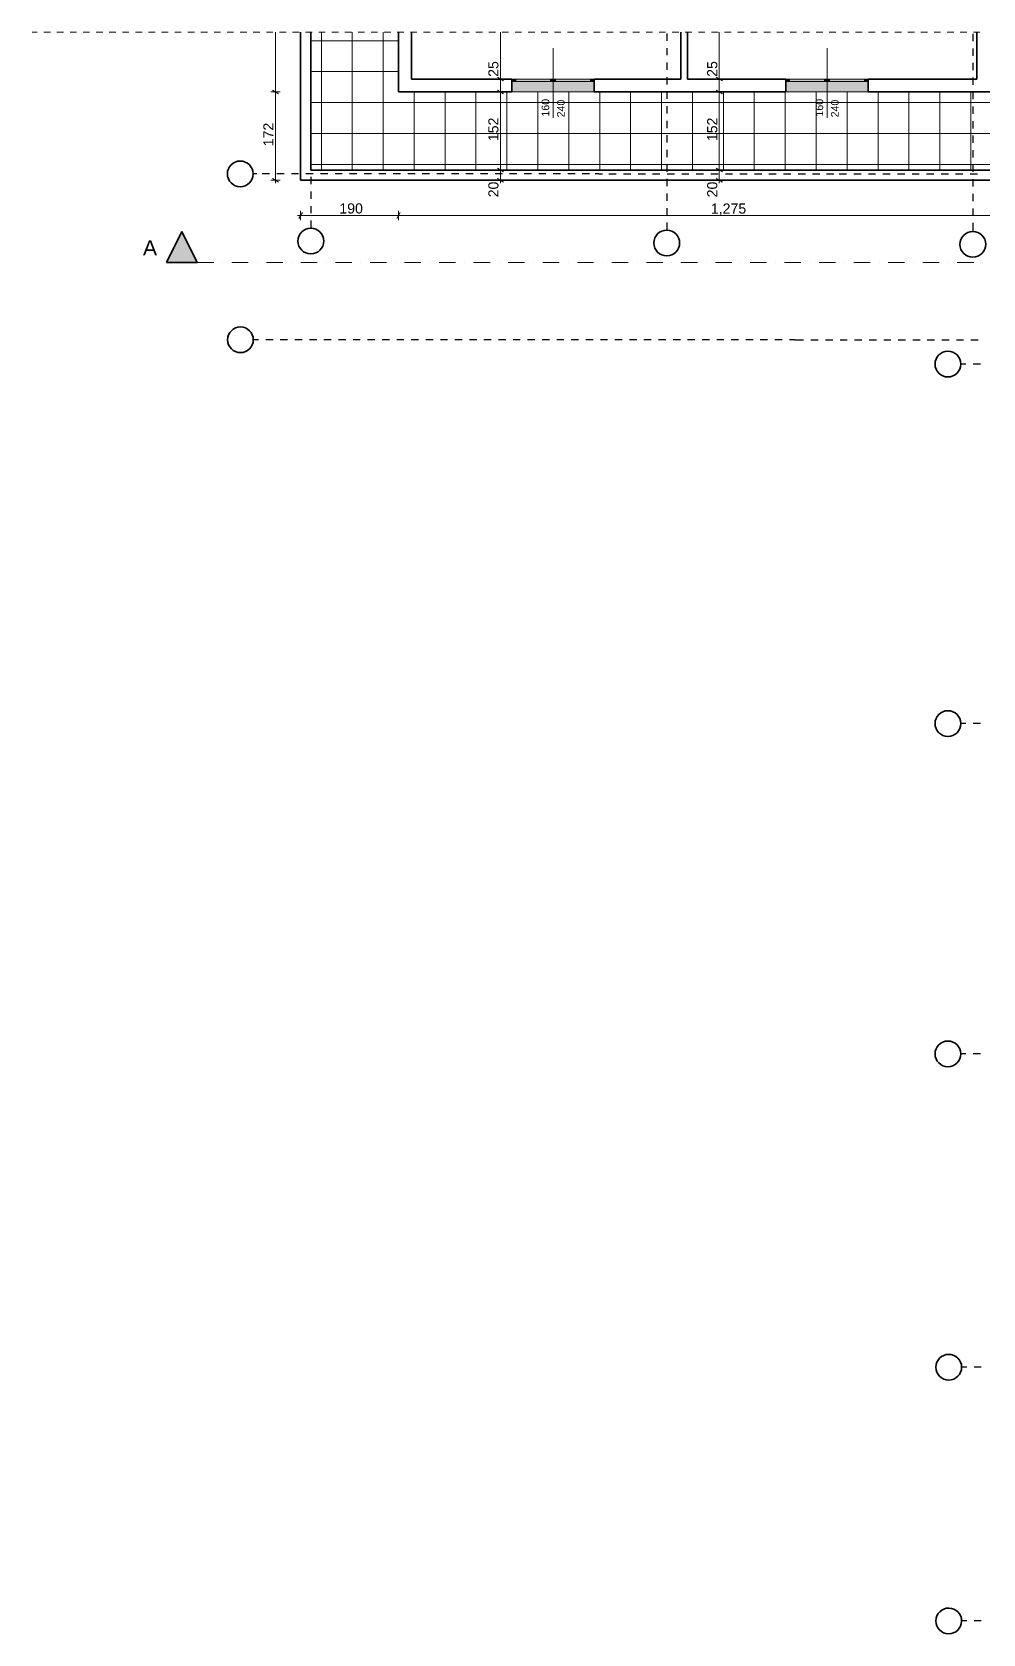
# Model space of a CAD drawing. Header units: centimetres. Extents: x -1830 to 3160, y -46 to 3310.
# Drawn here: x -1830 to 17, y 199 to 3310 of the extents above; entities that cross this region are included whole.
import ezdxf

# ---------------------------------------------------------------- set-up
doc = ezdxf.new("R2010")
doc.units = ezdxf.units.CM
doc.layers.add('PDF_Dimensioning - General', color=7, linetype='Continuous')
doc.layers.add('PDF_Structural - Bearing', color=7, linetype='Continuous')
for name, color, linetype, true_color in [('PDF_Geometry', 7, 'Continuous', 0x6a6a6a), ('PDF_Marker - Section', 7, 'Continuous', 0x80c2ff), ('PDF_Structural - Shear', 7, 'Continuous', 0xdf0000)]:
    doc.layers.add(name, color=color, linetype=linetype, true_color=true_color)
doc.styles.add('PDF Arial', font='')
doc.styles.get('PDF Arial').set_extended_font_data('Arial')

msp = doc.modelspace()

# ---------------------------------------------------------------- linework, layer by layer
at = {"layer": 'PDF_Dimensioning - General', "lineweight": 13}
for points in [[(-1357.1, 3193.5), (-1357.1, 3309.7)], [(-920.3, 3218.5), (-920.3, 3309.7)], [(-495.4, 3218.5), (-495.4, 3309.7)], [(-911.2, 3218.5), (-929.3, 3218.5)], [(-926.3, 3221.9), (-914.2, 3215)], [(-920.3, 3193.5), (-920.3, 3218.5)], [(-486.4, 3218.5), (-504.4, 3218.5)], [(-501.4, 3221.9), (-489.4, 3215)], [(-495.4, 3193.5), (-495.4, 3218.5)], [(-1348.1, 3193.5), (-1366.1, 3193.5)], [(-1363.1, 3196.9), (-1351.1, 3190)], [(-1357.1, 3021.7), (-1357.1, 3193.5)], [(-911.2, 3193.5), (-929.3, 3193.5)], [(-926.3, 3196.9), (-914.2, 3190)], [(-920.3, 3041.7), (-920.3, 3193.5)], [(-486.4, 3193.5), (-504.4, 3193.5)], [(-501.4, 3196.9), (-489.4, 3190)], [(-495.4, 3041.7), (-495.4, 3193.5)], [(-1348.1, 3021.7), (-1366.1, 3021.7)], [(-1363.1, 3025.2), (-1351.1, 3018.3)], [(-1357.1, 3015.9), (-1357.1, 3021.7)], [(-911.2, 3041.7), (-929.3, 3041.7)], [(-911.2, 3021.7), (-929.3, 3021.7)], [(-926.3, 3045.2), (-914.2, 3038.3)], [(-926.3, 3025.2), (-914.2, 3018.3)], [(-920.3, 3021.7), (-920.3, 3041.7)], [(-920.3, 3015.9), (-920.3, 3021.7)], [(-486.4, 3041.7), (-504.4, 3041.7)], [(-486.4, 3021.7), (-504.4, 3021.7)], [(-501.4, 3045.2), (-489.4, 3038.3)], [(-501.4, 3025.2), (-489.4, 3018.3)], [(-495.4, 3021.7), (-495.4, 3041.7)], [(-495.4, 3015.9), (-495.4, 3021.7)], [(-1304.9, 2959.3), (-1311.8, 2947.3)], [(-1308.3, 2944.3), (-1308.3, 2962.3)], [(-1114.8, 2959.3), (-1121.7, 2947.3)], [(-1118.2, 2944.3), (-1118.2, 2962.3)], [(-1314.2, 2953.3), (-1308.3, 2953.3)], [(-1308.3, 2953.3), (-1118.2, 2953.3)], [(-1118.2, 2953.3), (157.4, 2953.3)]]:
    msp.add_lwpolyline(points, dxfattribs=at)
at = {"layer": 'PDF_Geometry', "lineweight": 18}
for points in [[(-1829.8, 3309.7), (-1819.6, 3309.7)], [(-1829.8, 3309.7), (-1819.6, 3309.7)], [(-1806.9, 3309.7), (-1794.2, 3309.7)], [(-1806.9, 3309.7), (-1794.2, 3309.7)], [(-1781.5, 3309.7), (-1768.8, 3309.7)], [(-1781.5, 3309.7), (-1768.8, 3309.7)], [(-1756, 3309.7), (-1743.3, 3309.7)], [(-1756, 3309.7), (-1743.3, 3309.7)], [(-1730.6, 3309.7), (-1717.9, 3309.7)], [(-1730.6, 3309.7), (-1717.9, 3309.7)], [(-1705.2, 3309.7), (-1692.5, 3309.7)], [(-1705.2, 3309.7), (-1692.5, 3309.7)], [(-1679.8, 3309.7), (-1667.1, 3309.7)], [(-1679.8, 3309.7), (-1667.1, 3309.7)], [(-1654.4, 3309.7), (-1641.7, 3309.7)], [(-1654.4, 3309.7), (-1641.7, 3309.7)], [(-1629, 3309.7), (-1616.2, 3309.7)], [(-1629, 3309.7), (-1616.2, 3309.7)], [(-1603.5, 3309.7), (-1590.8, 3309.7)], [(-1603.5, 3309.7), (-1590.8, 3309.7)], [(-1578.1, 3309.7), (-1565.4, 3309.7)], [(-1578.1, 3309.7), (-1565.4, 3309.7)], [(-1552.7, 3309.7), (-1540, 3309.7)], [(-1552.7, 3309.7), (-1540, 3309.7)], [(-1527.3, 3309.7), (-1514.6, 3309.7)], [(-1527.3, 3309.7), (-1514.6, 3309.7)], [(-1501.9, 3309.7), (-1489.2, 3309.7)], [(-1501.9, 3309.7), (-1489.2, 3309.7)], [(-1476.4, 3309.7), (-1463.7, 3309.7)], [(-1476.4, 3309.7), (-1463.7, 3309.7)], [(-1451, 3309.7), (-1438.3, 3309.7)], [(-1451, 3309.7), (-1438.3, 3309.7)], [(-1425.6, 3309.7), (-1412.9, 3309.7)], [(-1425.6, 3309.7), (-1412.9, 3309.7)], [(-1400.2, 3309.7), (-1387.5, 3309.7)], [(-1400.2, 3309.7), (-1387.5, 3309.7)], [(-1374.8, 3309.7), (-1362.1, 3309.7)], [(-1374.8, 3309.7), (-1362.1, 3309.7)], [(-1349.3, 3309.7), (-1336.6, 3309.7)], [(-1349.3, 3309.7), (-1336.6, 3309.7)], [(-1323.9, 3309.7), (-1311.2, 3309.7)], [(-1323.9, 3309.7), (-1311.2, 3309.7)], [(-1298.5, 3309.7), (-1285.8, 3309.7)], [(-1298.5, 3309.7), (-1285.8, 3309.7)], [(-1273.1, 3309.7), (-1260.4, 3309.7)], [(-1273.1, 3309.7), (-1260.4, 3309.7)], [(-1247.7, 3309.7), (-1235, 3309.7)], [(-1247.7, 3309.7), (-1235, 3309.7)], [(-1222.3, 3309.7), (-1209.5, 3309.7)], [(-1222.3, 3309.7), (-1209.5, 3309.7)], [(-1196.8, 3309.7), (-1184.1, 3309.7)], [(-1196.8, 3309.7), (-1184.1, 3309.7)], [(-1171.4, 3309.7), (-1158.7, 3309.7)], [(-1171.4, 3309.7), (-1158.7, 3309.7)], [(-1146, 3309.7), (-1133.3, 3309.7)], [(-1146, 3309.7), (-1133.3, 3309.7)], [(-1120.6, 3309.7), (-1107.9, 3309.7)], [(-1120.6, 3309.7), (-1107.9, 3309.7)], [(-1095.2, 3309.7), (-1082.5, 3309.7)], [(-1095.2, 3309.7), (-1082.5, 3309.7)], [(-1069.7, 3309.7), (-1057, 3309.7)], [(-1069.7, 3309.7), (-1057, 3309.7)], [(-1044.3, 3309.7), (-1031.6, 3309.7)], [(-1044.3, 3309.7), (-1031.6, 3309.7)], [(-1018.9, 3309.7), (-1006.2, 3309.7)], [(-1018.9, 3309.7), (-1006.2, 3309.7)], [(-993.5, 3309.7), (-980.8, 3309.7)], [(-993.5, 3309.7), (-980.8, 3309.7)], [(-968.1, 3309.7), (-955.4, 3309.7)], [(-968.1, 3309.7), (-955.4, 3309.7)], [(-942.6, 3309.7), (-929.9, 3309.7)], [(-942.6, 3309.7), (-929.9, 3309.7)], [(-917.2, 3309.7), (-904.5, 3309.7)], [(-917.2, 3309.7), (-904.5, 3309.7)], [(-891.8, 3309.7), (-879.1, 3309.7)], [(-891.8, 3309.7), (-879.1, 3309.7)], [(-866.4, 3309.7), (-853.7, 3309.7)], [(-866.4, 3309.7), (-853.7, 3309.7)], [(-841, 3309.7), (-828.3, 3309.7)], [(-841, 3309.7), (-828.3, 3309.7)], [(-815.6, 3309.7), (-802.8, 3309.7)], [(-815.6, 3309.7), (-802.8, 3309.7)], [(-790.1, 3309.7), (-777.4, 3309.7)], [(-790.1, 3309.7), (-777.4, 3309.7)], [(-764.7, 3309.7), (-752, 3309.7)], [(-764.7, 3309.7), (-752, 3309.7)], [(-739.3, 3309.7), (-726.6, 3309.7)], [(-739.3, 3309.7), (-726.6, 3309.7)], [(-713.9, 3309.7), (-701.2, 3309.7)], [(-713.9, 3309.7), (-701.2, 3309.7)], [(-688.5, 3309.7), (-675.7, 3309.7)], [(-688.5, 3309.7), (-675.7, 3309.7)], [(-663, 3309.7), (-650.3, 3309.7)], [(-663, 3309.7), (-650.3, 3309.7)], [(-637.6, 3309.7), (-624.9, 3309.7)], [(-637.6, 3309.7), (-624.9, 3309.7)], [(-612.2, 3309.7), (-599.5, 3309.7)], [(-612.2, 3309.7), (-599.5, 3309.7)], [(-586.8, 3309.7), (-574.1, 3309.7)], [(-586.8, 3309.7), (-574.1, 3309.7)], [(-561.4, 3309.7), (-548.7, 3309.7)], [(-561.4, 3309.7), (-548.7, 3309.7)], [(-535.9, 3309.7), (-523.2, 3309.7)], [(-535.9, 3309.7), (-523.2, 3309.7)], [(-510.5, 3309.7), (-497.8, 3309.7)], [(-510.5, 3309.7), (-497.8, 3309.7)], [(-485.1, 3309.7), (-472.4, 3309.7)], [(-485.1, 3309.7), (-472.4, 3309.7)], [(-459.7, 3309.7), (-447, 3309.7)], [(-459.7, 3309.7), (-447, 3309.7)], [(-434.3, 3309.7), (-421.6, 3309.7)], [(-434.3, 3309.7), (-421.6, 3309.7)], [(-408.8, 3309.7), (-396.1, 3309.7)], [(-408.8, 3309.7), (-396.1, 3309.7)], [(-383.4, 3309.7), (-370.7, 3309.7)], [(-383.4, 3309.7), (-370.7, 3309.7)], [(-358, 3309.7), (-345.3, 3309.7)], [(-358, 3309.7), (-345.3, 3309.7)], [(-332.6, 3309.7), (-319.9, 3309.7)], [(-332.6, 3309.7), (-319.9, 3309.7)], [(-307.2, 3309.7), (-294.5, 3309.7)], [(-307.2, 3309.7), (-294.5, 3309.7)], [(-281.8, 3309.7), (-269, 3309.7)], [(-281.8, 3309.7), (-269, 3309.7)], [(-256.3, 3309.7), (-243.6, 3309.7)], [(-256.3, 3309.7), (-243.6, 3309.7)], [(-230.9, 3309.7), (-218.2, 3309.7)], [(-230.9, 3309.7), (-218.2, 3309.7)], [(-205.5, 3309.7), (-192.8, 3309.7)], [(-205.5, 3309.7), (-192.8, 3309.7)], [(-180.1, 3309.7), (-167.4, 3309.7)], [(-180.1, 3309.7), (-167.4, 3309.7)], [(-154.7, 3309.7), (-141.9, 3309.7)], [(-154.7, 3309.7), (-141.9, 3309.7)], [(-129.2, 3309.7), (-116.5, 3309.7)], [(-129.2, 3309.7), (-116.5, 3309.7)], [(-103.8, 3309.7), (-91.1, 3309.7)], [(-103.8, 3309.7), (-91.1, 3309.7)], [(-78.4, 3309.7), (-65.7, 3309.7)], [(-78.4, 3309.7), (-65.7, 3309.7)], [(-53, 3309.7), (-40.3, 3309.7)], [(-53, 3309.7), (-40.3, 3309.7)], [(-27.6, 3309.7), (-14.9, 3309.7)], [(-27.6, 3309.7), (-14.9, 3309.7)], [(-2.1, 3309.7), (10.6, 3309.7)], [(-2.1, 3309.7), (10.6, 3309.7)]]:
    msp.add_lwpolyline(points, dxfattribs=at)
at = {"layer": 'PDF_Geometry', "color": 7, "lineweight": 13}
for points in [[(-1288.3, 3309.7), (-1288.3, 3041.7)], [(-1118.2, 3309.7), (-1118.2, 3193.5)], [(-1118.2, 3309.7), (-1118.2, 3193.5)], [(-1118.2, 3193.5), (157.4, 3193.5)], [(-1118.2, 3193.5), (157.4, 3193.5)], [(-1288.3, 3041.7), (93, 3041.7)]]:
    msp.add_lwpolyline(points, dxfattribs=at)
at = {"layer": 'PDF_Geometry', "color": 253, "lineweight": 13, "true_color": 0x999999}
for points in [[(-1268, 3041.7), (-1268, 3309.7)], [(-1208, 3041.7), (-1208, 3309.7)], [(-1147.9, 3041.7), (-1147.9, 3309.7)], [(-1288.3, 3292.8), (-1118.2, 3292.8)], [(-1288.3, 3232.8), (-1118.2, 3232.8)], [(-1087.9, 3041.7), (-1087.9, 3193.5)], [(-1027.8, 3041.7), (-1027.8, 3193.5)], [(-967.8, 3041.7), (-967.8, 3193.5)], [(-907.7, 3041.7), (-907.7, 3193.5)], [(-847.7, 3041.7), (-847.7, 3193.5)], [(-787.6, 3041.7), (-787.6, 3193.5)], [(-727.6, 3041.7), (-727.6, 3193.5)], [(-667.6, 3041.7), (-667.6, 3193.5)], [(-607.5, 3041.7), (-607.5, 3193.5)], [(-547.5, 3041.7), (-547.5, 3193.5)], [(-487.4, 3041.7), (-487.4, 3193.5)], [(-427.4, 3041.7), (-427.4, 3193.5)], [(-367.3, 3041.7), (-367.3, 3193.5)], [(-307.3, 3041.7), (-307.3, 3193.5)], [(-247.2, 3041.7), (-247.2, 3193.5)], [(-187.2, 3041.7), (-187.2, 3193.5)], [(-127.1, 3041.7), (-127.1, 3193.5)], [(-67.1, 3041.7), (-67.1, 3193.5)], [(-7.1, 3041.7), (-7.1, 3193.5)], [(-1288.3, 3172.8), (157.4, 3172.8)], [(-1288.3, 3112.7), (157.4, 3112.7)], [(-1288.3, 3052.7), (157.4, 3052.7)]]:
    msp.add_lwpolyline(points, dxfattribs=at)
at = {"layer": 'PDF_Marker - Section', "color": 161, "lineweight": 35, "true_color": 0x40a5ff}
for points in [[(-1538.9, 2922.1), (-1568.9, 2862)], [(-1508.9, 2862), (-1538.9, 2922.1)], [(-1568.9, 2862), (-1508.9, 2862)]]:
    msp.add_lwpolyline(points, dxfattribs=at)
at = {"layer": 'PDF_Marker - Section', "lineweight": 18}
for points in [[(-1508.9, 2862), (-1477.1, 2862)], [(-1459.5, 2862), (-1459.5, 2862)], [(-1441.8, 2862), (-1410, 2862)], [(-1392.4, 2862), (-1392.4, 2862)], [(-1374.7, 2862), (-1343, 2862)], [(-1325.3, 2862), (-1325.3, 2862)], [(-1307.7, 2862), (-1275.9, 2862)], [(-1258.2, 2862), (-1258.2, 2862)], [(-1240.6, 2862), (-1208.8, 2862)], [(-1191.2, 2862), (-1191.2, 2862)], [(-1173.5, 2862), (-1141.7, 2862)], [(-1124.1, 2862), (-1124.1, 2862)], [(-1106.4, 2862), (-1074.6, 2862)], [(-1057, 2862), (-1057, 2862)], [(-1039.3, 2862), (-1007.6, 2862)], [(-989.9, 2862), (-989.9, 2862)], [(-972.3, 2862), (-940.5, 2862)], [(-922.8, 2862), (-922.8, 2862)], [(-905.2, 2862), (-873.4, 2862)], [(-855.8, 2862), (-855.8, 2862)], [(-838.1, 2862), (-806.3, 2862)], [(-788.7, 2862), (-788.7, 2862)], [(-771, 2862), (-739.3, 2862)], [(-721.6, 2862), (-721.6, 2862)], [(-704, 2862), (-672.2, 2862)], [(-654.5, 2862), (-654.5, 2862)], [(-636.9, 2862), (-605.1, 2862)], [(-587.5, 2862), (-587.5, 2862)], [(-569.8, 2862), (-538, 2862)], [(-520.4, 2862), (-520.4, 2862)], [(-502.7, 2862), (-471, 2862)], [(-453.3, 2862), (-453.3, 2862)], [(-435.6, 2862), (-403.9, 2862)], [(-386.2, 2862), (-386.2, 2862)], [(-368.6, 2862), (-336.8, 2862)], [(-319.1, 2862), (-319.1, 2862)], [(-301.5, 2862), (-269.7, 2862)], [(-252.1, 2862), (-252.1, 2862)], [(-234.4, 2862), (-202.6, 2862)], [(-185, 2862), (-185, 2862)], [(-167.3, 2862), (-135.6, 2862)], [(-117.9, 2862), (-117.9, 2862)], [(-100.3, 2862), (-68.5, 2862)], [(-50.8, 2862), (-50.8, 2862)], [(-33.2, 2862), (-1.4, 2862)], [(16.2, 2862), (16.2, 2862)]]:
    msp.add_lwpolyline(points, dxfattribs=at)
at = {"layer": 'PDF_Marker - Section', "color": 161, "true_color": 0x40a5ff, "transparency": 33554559}
msp.add_solid([(-1568.9, 2862), (-1508.9, 2862), (-1538.9, 2922.1)], dxfattribs=at)
at = {"layer": 'PDF_Structural - Bearing', "lineweight": 35}
for points in [[(-1308.3, 3309.7), (-1308.3, 3021.7)], [(-1288.3, 3041.7), (-1288.3, 3309.7)], [(-1118.2, 3309.7), (-1118.2, 3193.5)], [(-1093.2, 3218.5), (-1093.2, 3309.7)], [(-569.9, 3309.7), (-569.9, 3218.5)], [(-557.3, 3218.5), (-557.3, 3309.7)], [(4.4, 3309.7), (4.4, 3218.5)], [(-898.2, 3218.5), (-1093.2, 3218.5)], [(-898.2, 3218.5), (-898.2, 3213.5)], [(-898.2, 3218.5), (-898.2, 3213.5)], [(-898.2, 3218.5), (-898.2, 3213.5)], [(-898.2, 3213.5), (-898.2, 3193.5)], [(-898.2, 3213.5), (-898.2, 3193.5)], [(-738.1, 3218.5), (-738.1, 3213.5)], [(-569.9, 3218.5), (-738.1, 3218.5)], [(-738.1, 3218.5), (-738.1, 3213.5)], [(-738.1, 3218.5), (-738.1, 3213.5)], [(-738.1, 3213.5), (-738.1, 3193.5)], [(-738.1, 3213.5), (-738.1, 3193.5)], [(-366.3, 3218.5), (-557.3, 3218.5)], [(-366.3, 3218.5), (-366.3, 3213.5)], [(-366.3, 3218.5), (-366.3, 3213.5)], [(-366.3, 3218.5), (-366.3, 3213.5)], [(-366.3, 3213.5), (-366.3, 3193.5)], [(-366.3, 3213.5), (-366.3, 3193.5)], [(-206.2, 3218.5), (-206.2, 3213.5)], [(4.4, 3218.5), (-206.2, 3218.5)], [(-206.2, 3218.5), (-206.2, 3213.5)], [(-206.2, 3218.5), (-206.2, 3213.5)], [(-206.2, 3213.5), (-206.2, 3193.5)], [(-206.2, 3213.5), (-206.2, 3193.5)], [(-1118.2, 3193.5), (-1093.2, 3193.5)], [(-1093.2, 3193.5), (-898.2, 3193.5)], [(-738.1, 3193.5), (-366.3, 3193.5)], [(-206.2, 3193.5), (157.4, 3193.5)], [(-1308.3, 3021.7), (-1288.3, 3021.7)], [(93, 3041.7), (-1288.3, 3041.7)], [(-1288.3, 3021.7), (73, 3021.7)]]:
    msp.add_lwpolyline(points, dxfattribs=at)
at = {"layer": 'PDF_Structural - Bearing', "lineweight": 13}
for points in [[(-818.2, 3143.4), (-818.2, 3278.5)], [(-286.2, 3143.4), (-286.2, 3278.5)]]:
    msp.add_lwpolyline(points, dxfattribs=at)
at = {"layer": 'PDF_Structural - Bearing', "color": 30, "lineweight": 18, "true_color": 0xff6600}
for points in [[(-738.1, 3218.5), (-898.2, 3218.5)], [(-823.2, 3218.5), (-890.7, 3218.5)], [(-890.7, 3213.5), (-823.2, 3213.5)], [(-745.6, 3218.5), (-813.2, 3218.5)], [(-813.2, 3213.5), (-745.6, 3213.5)], [(-206.2, 3218.5), (-366.3, 3218.5)], [(-291.2, 3218.5), (-358.8, 3218.5)], [(-358.8, 3213.5), (-291.2, 3213.5)], [(-213.7, 3218.5), (-281.2, 3218.5)], [(-281.2, 3213.5), (-213.7, 3213.5)], [(-738.1, 3193.5), (-898.2, 3193.5)], [(-206.2, 3193.5), (-366.3, 3193.5)]]:
    msp.add_lwpolyline(points, dxfattribs=at)
at = {"layer": 'PDF_Structural - Bearing', "color": 30, "lineweight": 20, "true_color": 0xff6600}
for points in [[(-890.7, 3218.5), (-898.2, 3218.5)], [(-898.2, 3213.5), (-890.7, 3213.5)], [(-890.7, 3213.5), (-890.7, 3218.5)], [(-818.2, 3218.5), (-823.2, 3218.5)], [(-823.2, 3218.5), (-823.2, 3213.5)], [(-823.2, 3213.5), (-818.2, 3213.5)], [(-813.2, 3218.5), (-818.2, 3218.5)], [(-818.2, 3213.5), (-813.2, 3213.5)], [(-813.2, 3213.5), (-813.2, 3218.5)], [(-738.1, 3218.5), (-745.6, 3218.5)], [(-745.6, 3218.5), (-745.6, 3213.5)], [(-745.6, 3213.5), (-738.1, 3213.5)], [(-358.8, 3218.5), (-366.3, 3218.5)], [(-366.3, 3213.5), (-358.8, 3213.5)], [(-358.8, 3213.5), (-358.8, 3218.5)], [(-286.2, 3218.5), (-291.2, 3218.5)], [(-291.2, 3218.5), (-291.2, 3213.5)], [(-291.2, 3213.5), (-286.2, 3213.5)], [(-281.2, 3218.5), (-286.2, 3218.5)], [(-286.2, 3213.5), (-281.2, 3213.5)], [(-281.2, 3213.5), (-281.2, 3218.5)], [(-206.2, 3218.5), (-213.7, 3218.5)], [(-213.7, 3218.5), (-213.7, 3213.5)], [(-213.7, 3213.5), (-206.2, 3213.5)]]:
    msp.add_lwpolyline(points, dxfattribs=at)
at = {"layer": 'PDF_Structural - Bearing', "color": 7, "true_color": 0xffffff, "transparency": 33554559}
for points in [[(-898.2, 3218.5), (-738.1, 3218.5), (-898.2, 3193.5), (-738.1, 3193.5)], [(-898.2, 3213.5), (-890.7, 3213.5), (-898.2, 3218.5), (-890.7, 3218.5)], [(-823.2, 3218.5), (-890.7, 3218.5), (-823.2, 3213.5), (-890.7, 3213.5)], [(-818.2, 3218.5), (-823.2, 3218.5), (-818.2, 3213.5), (-823.2, 3213.5)], [(-818.2, 3213.5), (-813.2, 3213.5), (-818.2, 3218.5), (-813.2, 3218.5)], [(-745.6, 3218.5), (-813.2, 3218.5), (-745.6, 3213.5), (-813.2, 3213.5)], [(-738.1, 3218.5), (-745.6, 3218.5), (-738.1, 3213.5), (-745.6, 3213.5)], [(-366.3, 3218.5), (-206.2, 3218.5), (-366.3, 3193.5), (-206.2, 3193.5)], [(-366.3, 3213.5), (-358.8, 3213.5), (-366.3, 3218.5), (-358.8, 3218.5)], [(-291.2, 3218.5), (-358.8, 3218.5), (-291.2, 3213.5), (-358.8, 3213.5)], [(-286.2, 3218.5), (-291.2, 3218.5), (-286.2, 3213.5), (-291.2, 3213.5)], [(-286.2, 3213.5), (-281.2, 3213.5), (-286.2, 3218.5), (-281.2, 3218.5)], [(-213.7, 3218.5), (-281.2, 3218.5), (-213.7, 3213.5), (-281.2, 3213.5)], [(-206.2, 3218.5), (-213.7, 3218.5), (-206.2, 3213.5), (-213.7, 3213.5)]]:
    msp.add_solid(points, dxfattribs=at)
at = {"layer": 'PDF_Structural - Shear', "lineweight": 25}
for points in [[(-1288.4, 3309.7), (-1288.4, 3296.6)], [(-597.4, 3306.8), (-597.4, 3292.7)], [(-3.1, 3306.2), (-3.1, 3292.1)], [(-1288.4, 3282.5), (-1288.4, 3268.3)], [(-597.4, 3278.6), (-597.4, 3264.5)], [(-3.1, 3278), (-3.1, 3263.8)], [(-1288.4, 3254.2), (-1288.4, 3240.1)], [(-597.4, 3250.4), (-597.4, 3236.2)], [(-3.1, 3249.7), (-3.1, 3235.6)], [(-1288.4, 3226), (-1288.4, 3211.9)], [(-597.4, 3222.1), (-597.4, 3208)], [(-3.1, 3221.5), (-3.1, 3207.3)], [(-1288.4, 3197.7), (-1288.4, 3183.6)], [(-597.4, 3193.9), (-597.4, 3179.7)], [(-3.1, 3193.2), (-3.1, 3179.1)], [(-1288.4, 3169.5), (-1288.4, 3155.4)], [(-597.4, 3165.6), (-597.4, 3151.5)], [(-3.1, 3165), (-3.1, 3150.9)], [(-1288.4, 3141.2), (-1288.4, 3127.1)], [(-1288.4, 3113), (-1288.4, 3098.9)], [(-597.4, 3137.4), (-597.4, 3123.3)], [(-3.1, 3136.7), (-3.1, 3122.6)], [(-1288.4, 3084.8), (-1288.4, 3070.6)], [(-597.4, 3109.1), (-597.4, 3095)], [(-597.4, 3080.9), (-597.4, 3066.8)], [(-3.1, 3108.5), (-3.1, 3094.4)], [(-3.1, 3080.3), (-3.1, 3066.1)], [(-1288.4, 3056.5), (-1288.4, 3042.4)], [(-597.4, 3052.7), (-597.4, 3038.5)], [(-3.1, 3052), (-3.1, 3037.9)], [(-1393.2, 3034.2), (-1400.5, 3034.2)], [(-1368.5, 3034.2), (-1382.7, 3034.2)], [(-1340.3, 3034.2), (-1354.4, 3034.2)], [(-1312.1, 3034.2), (-1326.2, 3034.2)], [(-1283.8, 3034.2), (-1297.9, 3034.2)], [(-1288.4, 3028.3), (-1288.4, 3014.2)], [(-1255.6, 3034.2), (-1269.7, 3034.2)], [(-1227.3, 3034.2), (-1241.4, 3034.2)], [(-1199.1, 3034.2), (-1213.2, 3034.2)], [(-1170.8, 3034.2), (-1185, 3034.2)], [(-1142.6, 3034.2), (-1156.7, 3034.2)], [(-1114.3, 3034.2), (-1128.5, 3034.2)], [(-1086.1, 3034.2), (-1100.2, 3034.2)], [(-1057.9, 3034.2), (-1072, 3034.2)], [(-1029.6, 3034.2), (-1043.7, 3034.2)], [(-1001.4, 3034.2), (-1015.5, 3034.2)], [(-973.1, 3034.2), (-987.3, 3034.2)], [(-944.9, 3034.2), (-959, 3034.2)], [(-916.6, 3034.2), (-930.8, 3034.2)], [(-888.4, 3034.2), (-902.5, 3034.2)], [(-860.2, 3034.2), (-874.3, 3034.2)], [(-831.9, 3034.2), (-846, 3034.2)], [(-803.7, 3034.2), (-817.8, 3034.2)], [(-775.4, 3034.2), (-789.6, 3034.2)], [(-747.2, 3034.2), (-761.3, 3034.2)], [(-729.4, 3034.2), (-736.7, 3034.2)], [(-729.4, 3034.2), (-722.1, 3034.2)], [(-729.4, 3034.2), (-729.4, 3034.2)], [(-729.4, 3034.2), (-729.4, 3034.2)], [(-709.6, 3034.2), (-695.4, 3034.2)], [(-681.3, 3034.2), (-667.2, 3034.2)], [(-653.1, 3034.2), (-638.9, 3034.2)], [(-624.8, 3034.2), (-610.7, 3034.2)], [(-597.4, 3024.4), (-597.4, 3010.3)], [(-596.6, 3034.2), (-582.5, 3034.2)], [(-568.3, 3034.2), (-554.2, 3034.2)], [(-540.1, 3034.2), (-526, 3034.2)], [(-511.9, 3034.2), (-497.7, 3034.2)], [(-483.6, 3034.2), (-469.5, 3034.2)], [(-455.4, 3034.2), (-441.2, 3034.2)], [(-427.1, 3034.2), (-413, 3034.2)], [(-398.9, 3034.2), (-384.8, 3034.2)], [(-370.6, 3034.2), (-356.5, 3034.2)], [(-342.4, 3034.2), (-328.3, 3034.2)], [(-314.2, 3034.2), (-300, 3034.2)], [(-287.5, 3034.2), (-280.2, 3034.2)], [(-280.2, 3034.2), (-280.2, 3034.2)], [(-280.2, 3034.2), (-280.2, 3034.2)], [(-280.2, 3034.2), (-272.9, 3034.2)], [(-262.4, 3034.2), (-248.3, 3034.2)], [(-234.2, 3034.2), (-220, 3034.2)], [(-205.9, 3034.2), (-191.8, 3034.2)], [(-177.7, 3034.2), (-163.5, 3034.2)], [(-149.4, 3034.2), (-135.3, 3034.2)], [(-121.2, 3034.2), (-107.1, 3034.2)], [(-92.9, 3034.2), (-78.8, 3034.2)], [(-64.7, 3034.2), (-50.6, 3034.2)], [(-36.5, 3034.2), (-22.3, 3034.2)], [(-8.2, 3034.2), (5.9, 3034.2)], [(-3.1, 3023.8), (-3.1, 3009.6)], [(-1288.4, 3000), (-1288.4, 2985.9)], [(-597.4, 2996.2), (-597.4, 2982)], [(-3.1, 2995.5), (-3.1, 2981.4)], [(-1288.4, 2971.8), (-1288.4, 2957.7)], [(-597.4, 2967.9), (-597.4, 2953.8)], [(-3.1, 2967.3), (-3.1, 2953.2)], [(-1288.4, 2943.5), (-1288.4, 2928.8)], [(-597.4, 2939.7), (-597.4, 2925)], [(-3.1, 2939), (-3.1, 2922.4)], [(-1390.1, 2712), (-1400, 2712)], [(-1361.8, 2712), (-1375.9, 2712)], [(-1333.6, 2712), (-1347.7, 2712)], [(-1305.3, 2712), (-1319.4, 2712)], [(-1277.1, 2712), (-1291.2, 2712)], [(-1248.8, 2712), (-1263, 2712)], [(-1220.6, 2712), (-1234.7, 2712)], [(-1192.4, 2712), (-1206.5, 2712)], [(-1164.1, 2712), (-1178.2, 2712)], [(-1135.9, 2712), (-1150, 2712)], [(-1107.6, 2712), (-1121.7, 2712)], [(-1079.4, 2712), (-1093.5, 2712)], [(-1051.1, 2712), (-1065.3, 2712)], [(-1022.9, 2712), (-1037, 2712)], [(-994.6, 2712), (-1008.8, 2712)], [(-966.4, 2712), (-980.5, 2712)], [(-938.2, 2712), (-952.3, 2712)], [(-909.9, 2712), (-924, 2712)], [(-881.7, 2712), (-895.8, 2712)], [(-853.4, 2712), (-867.6, 2712)], [(-825.2, 2712), (-839.3, 2712)], [(-796.9, 2712), (-811.1, 2712)], [(-768.7, 2712), (-782.8, 2712)], [(-740.5, 2712), (-754.6, 2712)], [(-712.2, 2712), (-726.3, 2712)], [(-684, 2712), (-698.1, 2712)], [(-655.7, 2712), (-669.8, 2712)], [(-627.5, 2712), (-641.6, 2712)], [(-599.2, 2712), (-613.4, 2712)], [(-571, 2712), (-585.1, 2712)], [(-542.8, 2712), (-556.9, 2712)], [(-514.5, 2712), (-528.6, 2712)], [(-486.3, 2712), (-500.4, 2712)], [(-458, 2712), (-472.1, 2712)], [(-429.8, 2712), (-443.9, 2712)], [(-401.5, 2712), (-415.7, 2712)], [(-373.3, 2712), (-387.4, 2712)], [(-349.2, 2712), (-359.2, 2712)], [(-349.2, 2712), (-331.6, 2712)], [(-349.2, 2712), (-349.2, 2712)], [(-349.2, 2712), (-349.2, 2712)], [(-317.5, 2712), (-303.3, 2712)], [(-289.2, 2712), (-275.1, 2712)], [(-261, 2712), (-246.9, 2712)], [(-232.7, 2712), (-218.6, 2712)], [(-204.5, 2712), (-190.4, 2712)], [(-176.2, 2712), (-162.1, 2712)], [(-148, 2712), (-133.9, 2712)], [(-119.8, 2712), (-105.6, 2712)], [(-91.5, 2712), (-77.4, 2712)], [(-63.3, 2712), (-49.2, 2712)], [(-35, 2712), (-20.9, 2712)], [(-6.8, 2712), (7.3, 2712)], [(-16.5, 2664.8), (-26.5, 2664.8)], [(11.7, 2664.8), (-2.4, 2664.8)], [(-16.5, 1966.6), (-26.5, 1966.6)], [(11.7, 1966.6), (-2.4, 1966.6)], [(-16.5, 1325.1), (-26.5, 1325.1)], [(11.7, 1325.1), (-2.4, 1325.1)], [(-14.9, 716.6), (-24.9, 716.6)], [(13.3, 716.6), (-0.8, 716.6)], [(-14.9, 223.8), (-24.9, 223.8)], [(13.3, 223.8), (-0.8, 223.8)]]:
    msp.add_lwpolyline(points, dxfattribs=at)
at = {"layer": 'PDF_Structural - Shear', "color": 7, "lineweight": 35}
for centre in [(-1425.5, 3034.2), (-1288.4, 2903.8), (-597.4, 2900), (-1425.1, 2712), (-51.5, 1325.1), (-49.9, 716.6)]:
    msp.add_circle(centre, 25, dxfattribs=at)
for centre, major_axis, ratio in [((-3.1, 2897.4), (25, 0.1), 0.999879), ((-51.5, 2664.8), (0, -25), 0.999852), ((-51.5, 1966.6), (0, 25), 0.999854), ((-49.9, 223.8), (-25, 0.4), 0.999899)]:
    msp.add_ellipse(centre, major_axis=major_axis, ratio=ratio, dxfattribs=at)

# ---------------------------------------------------------------- texts
at = {"layer": 'PDF_Dimensioning - General', "char_height": 19.649, "attachment_point": 7, "rotation": 90, "style": 'PDF Arial'}
for s, insert in [('\\W0.998920;25', (-923.9, 3222.7)), ('\\W0.998920;25', (-499, 3222.7)), ('\\W0.998027;172', (-1361.1, 3087.8)), ('\\W0.998027;152', (-923.9, 3097.8)), ('\\W0.998027;152', (-499, 3097.8)), ('\\W0.998735;20', (-923.9, 2988.7)), ('\\W0.998735;20', (-499, 2988.7))]:
    msp.add_mtext(s, dxfattribs=dict(at, insert=insert))
at = {"layer": 'PDF_Dimensioning - General', "char_height": 19.649, "attachment_point": 7, "style": 'PDF Arial'}
for s, insert in [('\\W0.998111;190', (-1233.1, 2957)), ('\\W0.998518;1,275', (-511.7, 2953.4))]:
    msp.add_mtext(s, dxfattribs=dict(at, insert=insert))
at = {"layer": 'PDF_Marker - Section', "color": 161, "true_color": 0x40a5ff, "insert": (-1614.5, 2875.8), "char_height": 29.473, "attachment_point": 7, "style": 'PDF Arial'}
msp.add_mtext('\\W1.003087;A', dxfattribs=at)
at = {"layer": 'PDF_Structural - Bearing', "char_height": 14.736, "attachment_point": 7, "rotation": 89.9, "style": 'PDF Arial'}
for s, insert in [('\\W0.998111;160', (-825.4, 3145.6)), ('\\W0.997829;240', (-795.4, 3144)), ('\\W0.998111;160', (-293.5, 3145.6)), ('\\W0.997829;240', (-263.4, 3144))]:
    msp.add_mtext(s, dxfattribs=dict(at, insert=insert))

doc.saveas('drawing.dxf')
